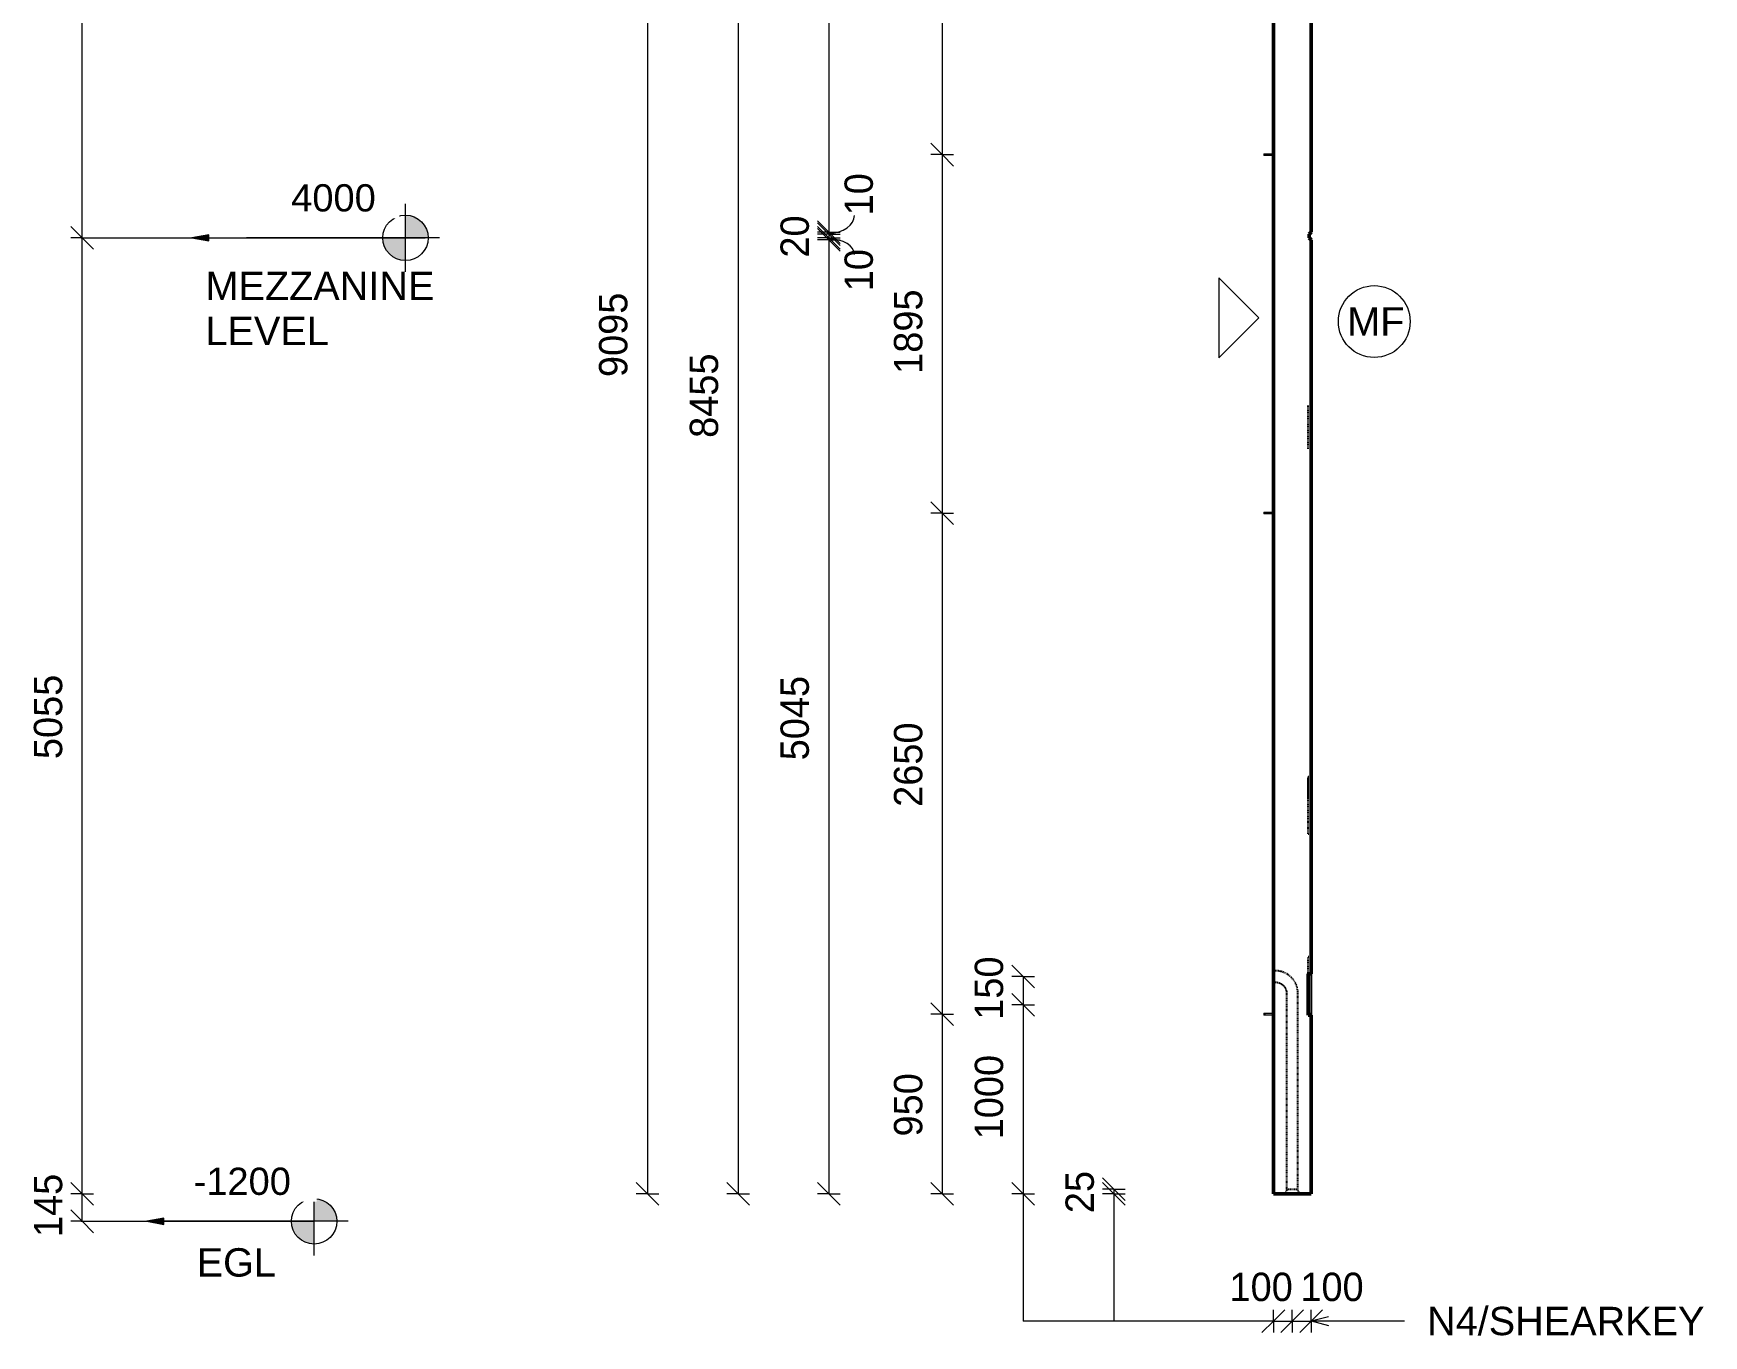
# Model space of a CAD drawing. Header units: millimetres. Extents: x -13510 to 6621, y -2503 to 13671.
# Drawn here: x -2213 to 6621, y -2144 to 4741 of the extents above; entities that cross this region are included whole.
import ezdxf

# ---------------------------------------------------------------- set-up
doc = ezdxf.new("R2010")
doc.units = ezdxf.units.MM
doc.linetypes.add('Dash', pattern=[6.36, 3.18, -3.18])
for name, color, linetype, lineweight in [('A-ANNO-DIMS', 211, 'Continuous', 9), ('A-ANNO-DIMS-60', 211, 'Continuous', 9), ('A-DETL-THIN', 151, 'Continuous', 18), ('A-GENM', 13, 'Continuous', 18), ('A-WALL', 113, 'Continuous', 25), ('A-WALL-HDLN', 110, 'Dash', 25), ('G-ANNO-DIMS', 111, 'Continuous', 9), ('G-ANNO-TEXT', 231, 'Continuous', 9)]:
    doc.layers.add(name, color=color, linetype=linetype, lineweight=lineweight)
doc.styles.add('Arial_1', font='arial.ttf', dxfattribs={"height": 150})
doc.styles.add('Arial_2', font='arial.ttf', dxfattribs={"height": 144})
doc.styles.add('Nirmala UI Semilight', font='NirmalaS.ttf', dxfattribs={"height": 150})
doc.dimstyles.new('Arrow_Filled_-_2_5_NI_UI', dxfattribs={"dimscale": 304.8, "dimtxt": 157.104592, "dimasz": 0.393701, "dimexe": 0.19685, "dimexo": 0.0625, "dimgap": 0.19685, "dimtad": 1, "dimdec": 0, "dimzin": 0, "dimdsep": 46, "dimtxsty": 'Nirmala UI Semilight', "dimblk1": 'OBLIQUE', "dimblk2": 'OBLIQUE', "dimsah": 1, "dimcen": 0.09, "dimazin": 0, "dimtfac": 1, "dimtdec": 4, "dimtix": 1, "dimtmove": 0, "dimatfit": 3, "dimfxl": 0.19685, "dimfxlon": 1, "dimtvp": 1, "dimtolj": 1, "dimtzin": 0, "dimarcsym": 2})
doc.dimstyles.new('Arrow_Filled_-_2_5_NI_UI_1', dxfattribs={"dimscale": 304.8, "dimtxt": 157.104592, "dimasz": 0.393701, "dimexe": 0.19685, "dimexo": 0.0625, "dimgap": 0.19685, "dimtad": 1, "dimdec": 0, "dimzin": 0, "dimdsep": 46, "dimtxsty": 'Nirmala UI Semilight', "dimblk1": 'OBLIQUE', "dimblk2": 'OBLIQUE', "dimsah": 1, "dimcen": 0.09, "dimazin": 0, "dimtfac": 1, "dimtdec": 4, "dimtix": 1, "dimtmove": 2, "dimatfit": 3, "dimfxl": 0.19685, "dimfxlon": 1, "dimtvp": 1, "dimtolj": 1, "dimtzin": 0, "dimarcsym": 2})
doc.dimstyles.new('Arrow_Filled_-_2_5_NI_UI_2', dxfattribs={"dimscale": 304.8, "dimtxt": 157.104592, "dimasz": 0.393701, "dimexe": 0.19685, "dimexo": 0.0625, "dimgap": 0.19685, "dimtad": 1, "dimdec": 0, "dimzin": 0, "dimdsep": 46, "dimtxsty": 'Nirmala UI Semilight', "dimblk1": 'OBLIQUE', "dimblk2": 'OBLIQUE', "dimsah": 1, "dimcen": 0.09, "dimazin": 0, "dimtfac": 1, "dimtdec": 4, "dimtix": 1, "dimtmove": 1, "dimatfit": 3, "dimfxl": 0.19685, "dimfxlon": 1, "dimtvp": 1, "dimtolj": 1, "dimtzin": 0, "dimarcsym": 2})

# ---------------------------------------------------------------- blocks, each defined once
blk = doc.blocks.new('RR spread anchor face based - RR-SA-2_5-150-1726819-Elevation Right')
at = {"layer": 'A-GENM'}
for p, q in [((17885.4, 6755), (17890.4, 6755)), ((17885.4, 6755), (17885.4, 6745)), ((17890.4, 6745), (17885.4, 6745)), ((17890.4, 6755), (17935.4, 6755)), ((17890.4, 6755), (17890.4, 6745)), ((17935.4, 6745), (17890.4, 6745))]:
    blk.add_line(p, q, dxfattribs=at)
blk = doc.blocks.new('Spot Elevations - M_Spot Elevation - Target Filled-10609-Elevation Front')
at = {"layer": 'G-ANNO-DIMS'}
h = blk.add_hatch(color=256, dxfattribs=at)
edge = h.paths.add_edge_path()
edge.add_line((-790.2, 7660), (-670.2, 7660))
edge.add_arc((-790.2, 7660), 120, 0, 90)
edge.add_line((-790.2, 7780), (-790.2, 7660))
h = blk.add_hatch(color=256, dxfattribs=at)
edge = h.paths.add_edge_path()
edge.add_line((-790.2, 7660), (-910.2, 7660))
edge.add_arc((-790.2, 7660), 120, 180, 270)
edge.add_line((-790.2, 7540), (-790.2, 7660))
for p, q in [((-790.2, 7480), (-790.2, 7840)), ((-610.2, 7660), (-1630.2, 7660))]:
    blk.add_line(p, q, dxfattribs=at)
blk.add_circle((-790.2, 7660), 120, dxfattribs=at)
blk = doc.blocks.new('DIMBLOCK79-Elevation Front')
at = {"layer": 'A-ANNO-DIMS-60'}
for p, q in [((-1955.1, -1395), (-2015.1, -1335)), ((-1955.1, -1395), (-2015.1, -1395)), ((-1955.1, -1540), (-1955.1, -1395)), ((-1955.1, -1395), (-1895.1, -1455)), ((-1955.1, -1395), (-1895.1, -1395)), ((-1955.1, -1540), (-2015.1, -1480)), ((-1955.1, -1540), (-2015.1, -1540)), ((-1955.1, -1540), (-1895.1, -1600)), ((-1955.1, -1540), (-1895.1, -1540))]:
    blk.add_line(p, q, dxfattribs=at)
at = {"layer": 'A-ANNO-DIMS-60', "color": 0, "insert": (-2210.8, -1623.2), "char_height": 150, "width": 373.623, "attachment_point": 1, "rotation": 90, "line_spacing_factor": 1.142579, "style": 'Nirmala UI Semilight'}
blk.add_mtext('145', dxfattribs=at)
blk = doc.blocks.new('_Oblique')
at = {"color": 0, "linetype": 'ByBlock', "lineweight": -2}
blk.add_line((-0.5, -0.5), (0.5, 0.5), dxfattribs=at)
blk = doc.blocks.new('DIMBLOCK80-Elevation Front')
at = {"layer": 'A-ANNO-DIMS-60'}
for p, q in [((-1955.1, 3660), (-2015.1, 3720)), ((-1955.1, 3660), (-2015.1, 3660)), ((-1955.1, -1395), (-1955.1, 3660)), ((-1955.1, 3660), (-1895.1, 3600)), ((-1955.1, 3660), (-1895.1, 3660)), ((-1955.1, -1395), (-2015.1, -1335)), ((-1955.1, -1395), (-2015.1, -1395)), ((-1955.1, -1395), (-1895.1, -1455)), ((-1955.1, -1395), (-1895.1, -1395))]:
    blk.add_line(p, q, dxfattribs=at)
at = {"layer": 'A-ANNO-DIMS-60', "color": 0, "insert": (-2210.8, 904), "char_height": 150, "width": 548.438, "attachment_point": 1, "rotation": 90, "line_spacing_factor": 1.142579, "style": 'Nirmala UI Semilight'}
blk.add_mtext('5055', dxfattribs=at)
blk = doc.blocks.new('DIMBLOCK81-Elevation Front')
at = {"layer": 'A-ANNO-DIMS-60'}
for p, q in [((-1955.1, 7660), (-2015.1, 7720)), ((-1955.1, 7660), (-2015.1, 7660)), ((-1955.1, 3660), (-1955.1, 7660)), ((-1955.1, 7660), (-1895.1, 7600)), ((-1955.1, 7660), (-1895.1, 7660)), ((-1955.1, 3660), (-2015.1, 3720)), ((-1955.1, 3660), (-2015.1, 3660)), ((-1955.1, 3660), (-1895.1, 3600)), ((-1955.1, 3660), (-1895.1, 3660))]:
    blk.add_line(p, q, dxfattribs=at)
at = {"layer": 'A-ANNO-DIMS-60', "color": 0, "insert": (-2210.8, 5430.1), "char_height": 150, "width": 551.866, "attachment_point": 1, "rotation": 90, "line_spacing_factor": 1.142579, "style": 'Nirmala UI Semilight'}
blk.add_mtext('4000', dxfattribs=at)
blk = doc.blocks.new('DIMBLOCK109-Elevation Right')
at = {"layer": 'A-ANNO-DIMS-60'}
for p, q in [((1034.2, 7700), (974.2, 7760)), ((1034.2, 7700), (974.2, 7700)), ((1034.2, 7700), (1034.2, -1395)), ((1034.2, 7700), (1094.2, 7640)), ((1034.2, 7700), (1094.2, 7700)), ((1034.2, -1395), (974.2, -1335)), ((1034.2, -1395), (974.2, -1395)), ((1034.2, -1395), (1094.2, -1455)), ((1034.2, -1395), (1094.2, -1395))]:
    blk.add_line(p, q, dxfattribs=at)
at = {"layer": 'A-ANNO-DIMS-60', "color": 0, "insert": (778.4, 2924), "char_height": 150, "width": 548.438, "attachment_point": 1, "rotation": 90, "line_spacing_factor": 1.142579, "style": 'Nirmala UI Semilight'}
blk.add_mtext('9095', dxfattribs=at)
blk = doc.blocks.new('DIMBLOCK110-Elevation Right')
at = {"layer": 'A-ANNO-DIMS-60'}
for p, q in [((3501.5, -1370), (3441.5, -1310)), ((3501.5, -1395), (3441.5, -1335)), ((3501.5, -1370), (3441.5, -1370)), ((3501.5, -1395), (3441.5, -1395)), ((3501.5, -1370), (3501.5, -1395)), ((3501.5, -1370), (3561.5, -1430)), ((3501.5, -1370), (3561.5, -1370)), ((3501.5, -1395), (3561.5, -1455)), ((3501.5, -1395), (3561.5, -1395))]:
    blk.add_line(p, q, dxfattribs=at)
at = {"layer": 'A-ANNO-DIMS-60', "color": 0, "insert": (3245.8, -1496.8), "char_height": 150, "width": 274.219, "attachment_point": 1, "rotation": 90, "line_spacing_factor": 1.142579, "style": 'Nirmala UI Semilight'}
blk.add_mtext('25', dxfattribs=at)
blk = doc.blocks.new('DIMBLOCK111-Elevation Right')
at = {"layer": 'A-ANNO-DIMS-60'}
for p, q in [((3021.5, -245), (2961.5, -185)), ((3021.5, -245), (2961.5, -245)), ((3021.5, -245), (3021.5, -395)), ((3021.5, -245), (3081.5, -305)), ((3021.5, -245), (3081.5, -245)), ((3021.5, -395), (2961.5, -335)), ((3021.5, -395), (2961.5, -395)), ((3021.5, -395), (3081.5, -455)), ((3021.5, -395), (3081.5, -395))]:
    blk.add_line(p, q, dxfattribs=at)
at = {"layer": 'A-ANNO-DIMS-60', "color": 0, "insert": (2765.8, -474.2), "char_height": 150, "width": 370.196, "attachment_point": 1, "rotation": 90, "line_spacing_factor": 1.142579, "style": 'Nirmala UI Semilight'}
blk.add_mtext('150', dxfattribs=at)
blk = doc.blocks.new('DIMBLOCK112-Elevation Right')
at = {"layer": 'A-ANNO-DIMS-60'}
for p, q in [((3021.5, -395), (2961.5, -335)), ((3021.5, -395), (2961.5, -395)), ((3021.5, -395), (3021.5, -1395)), ((3021.5, -395), (3081.5, -455)), ((3021.5, -395), (3081.5, -395)), ((3021.5, -1395), (2961.5, -1335)), ((3021.5, -1395), (2961.5, -1395)), ((3021.5, -1395), (3081.5, -1455)), ((3021.5, -1395), (3081.5, -1395))]:
    blk.add_line(p, q, dxfattribs=at)
at = {"layer": 'A-ANNO-DIMS-60', "color": 0, "insert": (2765.8, -1106.4), "char_height": 150, "width": 507.305, "attachment_point": 1, "rotation": 90, "line_spacing_factor": 1.142579, "style": 'Nirmala UI Semilight'}
blk.add_mtext('1000', dxfattribs=at)
blk = doc.blocks.new('DIMBLOCK114-Elevation Right')
at = {"layer": 'A-ANNO-DIMS-60'}
for p, q in [((2594.2, 6750), (2534.2, 6810)), ((2594.2, 6750), (2534.2, 6750)), ((2594.2, 6750), (2594.2, 4100)), ((2594.2, 6750), (2654.2, 6690)), ((2594.2, 6750), (2654.2, 6750)), ((2594.2, 4100), (2534.2, 4160)), ((2594.2, 4100), (2534.2, 4100)), ((2594.2, 4100), (2654.2, 4040)), ((2594.2, 4100), (2654.2, 4100))]:
    blk.add_line(p, q, dxfattribs=at)
at = {"layer": 'A-ANNO-DIMS-60', "color": 0, "insert": (2338.4, 5196.5), "char_height": 150, "width": 548.438, "attachment_point": 1, "rotation": 90, "line_spacing_factor": 1.142579, "style": 'Nirmala UI Semilight'}
blk.add_mtext('2650', dxfattribs=at)
blk = doc.blocks.new('DIMBLOCK115-Elevation Right')
at = {"layer": 'A-ANNO-DIMS-60'}
for p, q in [((2594.2, 4100), (2534.2, 4160)), ((2594.2, 4100), (2534.2, 4100)), ((2594.2, 4100), (2594.2, 2205)), ((2594.2, 4100), (2654.2, 4040)), ((2594.2, 4100), (2654.2, 4100)), ((2594.2, 2205), (2534.2, 2265)), ((2594.2, 2205), (2534.2, 2205)), ((2594.2, 2205), (2654.2, 2145)), ((2594.2, 2205), (2654.2, 2205))]:
    blk.add_line(p, q, dxfattribs=at)
at = {"layer": 'A-ANNO-DIMS-60', "color": 0, "insert": (2338.4, 2941.1), "char_height": 150, "width": 507.305, "attachment_point": 1, "rotation": 90, "line_spacing_factor": 1.142579, "style": 'Nirmala UI Semilight'}
blk.add_mtext('1895', dxfattribs=at)
blk = doc.blocks.new('DIMBLOCK116-Elevation Right')
at = {"layer": 'A-ANNO-DIMS-60'}
for p, q in [((2594.2, 2205), (2534.2, 2265)), ((2594.2, 2205), (2534.2, 2205)), ((2594.2, 2205), (2594.2, -445)), ((2594.2, 2205), (2654.2, 2145)), ((2594.2, 2205), (2654.2, 2205)), ((2594.2, -445), (2534.2, -385)), ((2594.2, -445), (2534.2, -445)), ((2594.2, -445), (2654.2, -505)), ((2594.2, -445), (2654.2, -445))]:
    blk.add_line(p, q, dxfattribs=at)
at = {"layer": 'A-ANNO-DIMS-60', "color": 0, "insert": (2338.4, 651.5), "char_height": 150, "width": 548.438, "attachment_point": 1, "rotation": 90, "line_spacing_factor": 1.142579, "style": 'Nirmala UI Semilight'}
blk.add_mtext('2650', dxfattribs=at)
blk = doc.blocks.new('DIMBLOCK117-Elevation Right')
at = {"layer": 'A-ANNO-DIMS-60'}
for p, q in [((2594.2, -445), (2534.2, -385)), ((2594.2, -445), (2534.2, -445)), ((2594.2, -445), (2594.2, -1395)), ((2594.2, -445), (2654.2, -505)), ((2594.2, -445), (2654.2, -445)), ((2594.2, -1395), (2534.2, -1335)), ((2594.2, -1395), (2534.2, -1395)), ((2594.2, -1395), (2654.2, -1455)), ((2594.2, -1395), (2654.2, -1395))]:
    blk.add_line(p, q, dxfattribs=at)
at = {"layer": 'A-ANNO-DIMS-60', "color": 0, "insert": (2338.4, -1091.4), "char_height": 150, "width": 411.328, "attachment_point": 1, "rotation": 90, "line_spacing_factor": 1.142579, "style": 'Nirmala UI Semilight'}
blk.add_mtext('950', dxfattribs=at)
blk = doc.blocks.new('DIMBLOCK123-Elevation Right')
at = {"layer": 'A-ANNO-DIMS-60'}
for p, q in [((1994.2, 7700), (1934.2, 7760)), ((1994.2, 7700), (1934.2, 7700)), ((1994.2, 7700), (1994.2, 3690)), ((1994.2, 7700), (2054.2, 7640)), ((1994.2, 7700), (2054.2, 7700)), ((1994.2, 3690), (1934.2, 3750)), ((1994.2, 3690), (1934.2, 3690)), ((1994.2, 3690), (2054.2, 3630)), ((1994.2, 3690), (2054.2, 3690))]:
    blk.add_line(p, q, dxfattribs=at)
at = {"layer": 'A-ANNO-DIMS-60', "color": 0, "insert": (1738.4, 5482.2), "char_height": 150, "width": 510.733, "attachment_point": 1, "rotation": 90, "line_spacing_factor": 1.142579, "style": 'Nirmala UI Semilight'}
blk.add_mtext('4010', dxfattribs=at)
blk = doc.blocks.new('DIMBLOCK124-Elevation Right')
at = {"layer": 'A-ANNO-DIMS-60'}
for p, q in [((1994.2, 3690), (1934.2, 3750)), ((1994.2, 3680), (1934.2, 3740)), ((1994.2, 3690), (1934.2, 3690)), ((1994.2, 3680), (1934.2, 3680)), ((1994.2, 3690), (1994.2, 3680)), ((1994.2, 3690), (2054.2, 3630)), ((1994.2, 3690), (2054.2, 3690)), ((1994.2, 3680), (2054.2, 3620)), ((1994.2, 3680), (2054.2, 3680))]:
    blk.add_line(p, q, dxfattribs=at)
blk.add_ellipse((1994.2, 3778.8), major_axis=(135.7, 0), ratio=0.691112, start_param=4.712389, end_param=6.283185, dxfattribs=at)
at = {"layer": 'A-ANNO-DIMS-60', "color": 0, "insert": (2077, 3778.8), "char_height": 150, "width": 233.086, "attachment_point": 1, "rotation": 90, "line_spacing_factor": 1.142579, "style": 'Nirmala UI Semilight'}
blk.add_mtext('10', dxfattribs=at)
blk = doc.blocks.new('DIMBLOCK125-Elevation Right')
at = {"layer": 'A-ANNO-DIMS-60'}
for p, q in [((1994.2, 3680), (1934.2, 3740)), ((1994.2, 3660), (1934.2, 3720)), ((1994.2, 3680), (1934.2, 3680)), ((1994.2, 3660), (1934.2, 3660)), ((1994.2, 3680), (1994.2, 3660)), ((1994.2, 3680), (2054.2, 3620)), ((1994.2, 3680), (2054.2, 3680)), ((1994.2, 3660), (2054.2, 3600)), ((1994.2, 3660), (2054.2, 3660))]:
    blk.add_line(p, q, dxfattribs=at)
at = {"layer": 'A-ANNO-DIMS-60', "color": 0, "insert": (1738.4, 3555.7), "char_height": 150, "width": 274.219, "attachment_point": 1, "rotation": 90, "line_spacing_factor": 1.142579, "style": 'Nirmala UI Semilight'}
blk.add_mtext('20', dxfattribs=at)
blk = doc.blocks.new('DIMBLOCK126-Elevation Right')
at = {"layer": 'A-ANNO-DIMS-60'}
for p, q in [((1994.2, 3660), (1934.2, 3720)), ((1994.2, 3650), (1934.2, 3710)), ((1994.2, 3660), (1934.2, 3660)), ((1994.2, 3650), (1934.2, 3650)), ((1994.2, 3660), (1994.2, 3650)), ((1994.2, 3660), (2054.2, 3600)), ((1994.2, 3660), (2054.2, 3660)), ((1994.2, 3650), (2054.2, 3590)), ((1994.2, 3650), (2054.2, 3650))]:
    blk.add_line(p, q, dxfattribs=at)
blk.add_ellipse((1994.2, 3572), major_axis=(135.7, 0), ratio=0.611867, start_param=0, end_param=1.570796, dxfattribs=at)
at = {"layer": 'A-ANNO-DIMS-60', "color": 0, "insert": (2077, 3377.7), "char_height": 150, "width": 233.086, "attachment_point": 1, "rotation": 90, "line_spacing_factor": 1.142579, "style": 'Nirmala UI Semilight'}
blk.add_mtext('10', dxfattribs=at)
blk = doc.blocks.new('DIMBLOCK127-Elevation Right')
at = {"layer": 'A-ANNO-DIMS-60'}
for p, q in [((1994.2, 3650), (1934.2, 3710)), ((1994.2, 3650), (1934.2, 3650)), ((1994.2, 3650), (1994.2, -1395)), ((1994.2, 3650), (2054.2, 3590)), ((1994.2, 3650), (2054.2, 3650)), ((1994.2, -1395), (1934.2, -1335)), ((1994.2, -1395), (1934.2, -1395)), ((1994.2, -1395), (2054.2, -1455)), ((1994.2, -1395), (2054.2, -1395))]:
    blk.add_line(p, q, dxfattribs=at)
at = {"layer": 'A-ANNO-DIMS-60', "color": 0, "insert": (1738.4, 897.6), "char_height": 150, "width": 551.866, "attachment_point": 1, "rotation": 90, "line_spacing_factor": 1.142579, "style": 'Nirmala UI Semilight'}
blk.add_mtext('5045', dxfattribs=at)
blk = doc.blocks.new('DIMBLOCK133-Elevation Right')
at = {"layer": 'A-ANNO-DIMS-60'}
for p, q in [((4345.1, -2067.3), (4405.1, -2007.3)), ((4345.1, -2067.3), (4345.1, -2007.3)), ((4445.1, -2067.3), (4505.1, -2007.3)), ((4445.1, -2067.3), (4445.1, -2007.3)), ((4345.1, -2067.3), (4285.1, -2127.3)), ((4345.1, -2067.3), (4445.1, -2067.3)), ((4345.1, -2067.3), (4345.1, -2127.3)), ((4445.1, -2067.3), (4385.1, -2127.3)), ((4445.1, -2067.3), (4445.1, -2127.3))]:
    blk.add_line(p, q, dxfattribs=at)
at = {"layer": 'A-ANNO-DIMS-60', "color": 0, "insert": (4113.3, -1811.6), "char_height": 150, "width": 370.196, "attachment_point": 1, "line_spacing_factor": 1.142579, "style": 'Nirmala UI Semilight'}
blk.add_mtext('100', dxfattribs=at)
blk = doc.blocks.new('DIMBLOCK134-Elevation Right')
at = {"layer": 'A-ANNO-DIMS-60'}
for p, q in [((4445.1, -2067.3), (4505.1, -2007.3)), ((4445.1, -2067.3), (4445.1, -2007.3)), ((4545.1, -2067.3), (4605.1, -2007.3)), ((4545.1, -2067.3), (4545.1, -2007.3)), ((4445.1, -2067.3), (4385.1, -2127.3)), ((4445.1, -2067.3), (4545.1, -2067.3)), ((4445.1, -2067.3), (4445.1, -2127.3)), ((4545.1, -2067.3), (4485.1, -2127.3)), ((4545.1, -2067.3), (4545.1, -2127.3))]:
    blk.add_line(p, q, dxfattribs=at)
at = {"layer": 'A-ANNO-DIMS-60', "color": 0, "insert": (4488.1, -1811.6), "char_height": 150, "width": 370.196, "attachment_point": 1, "line_spacing_factor": 1.142579, "style": 'Nirmala UI Semilight'}
blk.add_mtext('100', dxfattribs=at)
blk = doc.blocks.new('DIMBLOCK139-Elevation Right')
at = {"layer": 'A-ANNO-DIMS-60'}
for p, q in [((1514.2, 7060), (1454.2, 7120)), ((1514.2, 7060), (1454.2, 7060)), ((1514.2, 7060), (1514.2, -1395)), ((1514.2, 7060), (1574.2, 7000)), ((1514.2, 7060), (1574.2, 7060)), ((1514.2, -1395), (1454.2, -1335)), ((1514.2, -1395), (1454.2, -1395)), ((1514.2, -1395), (1574.2, -1455)), ((1514.2, -1395), (1574.2, -1395))]:
    blk.add_line(p, q, dxfattribs=at)
at = {"layer": 'A-ANNO-DIMS-60', "color": 0, "insert": (1258.4, 2602.6), "char_height": 150, "width": 551.866, "attachment_point": 1, "rotation": 90, "line_spacing_factor": 1.142579, "style": 'Nirmala UI Semilight'}
blk.add_mtext('8455', dxfattribs=at)

msp = doc.modelspace()

# ---------------------------------------------------------------- hatches: boundary and pattern name
at = {"layer": 'G-ANNO-DIMS'}
for points in [[(-1376, 3660), (-1286, 3644.1), (-1286, 3675.9)], [(-1612.4, -1540), (-1522.4, -1555.9), (-1522.4, -1524.1)]]:
    msp.add_hatch(color=256, dxfattribs=at).paths.add_polyline_path(points)

# ---------------------------------------------------------------- linework, layer by layer
at = {"layer": 'A-DETL-THIN'}
for p, q in [((-1961.2, 3660), (-141.2, 3660)), ((4056.9, 3449.6), (4056.9, 3025.4)), ((4269, 3237.5), (4056.9, 3449.6)), ((4056.9, 3025.4), (4269, 3237.5)), ((3021.5, -1395), (3021.5, -2067.3)), ((3501.5, -1395), (3501.5, -2067.3)), ((-1961.2, -1540), (-1061.2, -1540)), ((4345.1, -2067.3), (3021.5, -2067.3))]:
    msp.add_line(p, q, dxfattribs=at)
msp.add_circle((4878.9, 3217.6), 190, dxfattribs=at)
at = {"layer": 'A-WALL', "lineweight": 50}
for p, q in [((4545.1, 3690), (4545.1, 7660)), ((4345.1, 7060), (4345.1, -1395)), ((4535.1, 3680), (4545.1, 3690)), ((4535.1, 3660), (4535.1, 3680)), ((4545.1, 3650), (4535.1, 3660)), ((4545.1, -230.5), (4545.1, 3650)), ((4530.1, -450.2), (4530.1, -230.5)), ((4530.1, -230.5), (4545.1, -230.5)), ((4545.1, -450.2), (4530.1, -450.2)), ((4545.1, -1395), (4545.1, -450.2)), ((4345.1, -1395), (4545.1, -1395))]:
    msp.add_line(p, q, dxfattribs=at)
at = {"layer": 'A-WALL'}
msp.add_line((4545.1, -230.5), (4545.1, -450.2), dxfattribs=at)
at = {"layer": 'A-WALL-HDLN'}
for p, q in [((4530.1, 2544.4), (4530.1, 2774.8)), ((4545.1, 809.6), (4530.1, 809.6)), ((4530.1, 509.6), (4530.1, 809.6)), ((4530.1, 697.2), (4530.1, 805.8)), ((4530.1, 509.6), (4545.1, 509.6)), ((4545.1, -141.8), (4530.1, -141.8)), ((4530.1, -230), (4530.1, -141.8)), ((4355.1, -215), (4345.1, -215)), ((4345.1, -275), (4355.1, -275)), ((4415.1, -335), (4415.1, -1376.3)), ((4475.1, -1376.3), (4475.1, -335)), ((4530.1, -441.8), (4545.1, -441.8)), ((4415.1, -1376.3), (4407.6, -1395)), ((4417.6, -1370), (4472.6, -1370)), ((4475.1, -1376.3), (4482.6, -1395))]:
    msp.add_line(p, q, dxfattribs=at)
at = {"layer": 'A-WALL-HDLN', "flags": 128}
for points in [[(4475.1, -335), (4475, -330.2), (4474.7, -325.4), (4474.2, -320.6), (4473.6, -315.9), (4472.7, -311.2), (4471.6, -306.5), (4470.4, -301.8), (4469, -297.3), (4467.4, -292.7), (4465.6, -288.3), (4463.7, -283.9), (4461.5, -279.6), (4459.2, -275.4), (4456.8, -271.3), (4454.1, -267.2), (4451.3, -263.3), (4448.4, -259.5), (4445.3, -255.9), (4442.1, -252.3), (4438.7, -248.9), (4435.2, -245.6), (4431.5, -242.5), (4427.8, -239.5), (4423.9, -236.7), (4419.9, -234), (4415.8, -231.5), (4411.6, -229.2), (4407.4, -227), (4403, -225), (4398.6, -223.2), (4394.1, -221.5), (4389.5, -220), (4384.9, -218.8), (4380.2, -217.7), (4375.5, -216.7), (4370.7, -216), (4366, -215.5), (4361.2, -215.2), (4356.4, -215), (4355.1, -215)], [(4355.1, -275), (4357.5, -275), (4359.9, -275.2), (4362.3, -275.4), (4364.6, -275.8), (4367, -276.2), (4369.3, -276.7), (4371.7, -277.3), (4374, -278), (4376.2, -278.8), (4378.5, -279.7), (4380.6, -280.7), (4382.8, -281.8), (4384.9, -282.9), (4387, -284.2), (4389, -285.5), (4390.9, -286.9), (4392.8, -288.3), (4394.6, -289.9), (4396.4, -291.5), (4398.1, -293.2), (4399.8, -295), (4401.3, -296.8), (4402.8, -298.7), (4404.2, -300.6), (4405.6, -302.6), (4406.8, -304.6), (4408, -306.7), (4409.1, -308.9), (4410.1, -311), (4411, -313.3), (4411.8, -315.5), (4412.6, -317.8), (4413.2, -320.1), (4413.8, -322.4), (4414.2, -324.8), (4414.6, -327.2), (4414.8, -329.6), (4415, -332), (4415.1, -334.4), (4415.1, -335)], [(4417.6, -1370), (4416.5, -1372.7), (4415.7, -1374.7), (4415.2, -1375.9), (4415.1, -1376.2)], [(4475.1, -1376.2), (4474.9, -1375.9), (4474.5, -1374.7), (4473.7, -1372.7), (4472.6, -1370)]]:
    msp.add_lwpolyline(points, dxfattribs=at)
at = {"layer": 'G-ANNO-DIMS'}
for p, q in [((-1286, 3675.9), (-1376, 3660)), ((-1376, 3660), (-1286, 3644.1)), ((-1376, 3660), (-922.1, 3660)), ((-1286, 3644.1), (-1286, 3675.9)), ((-922.1, 3660), (-245.2, 3660)), ((-1522.4, -1524.1), (-1612.4, -1540)), ((-1612.4, -1540), (-1522.4, -1555.9)), ((-1612.4, -1540), (-1115.9, -1540)), ((-1522.4, -1555.9), (-1522.4, -1524.1)), ((-1115.9, -1540), (-728.3, -1540))]:
    msp.add_line(p, q, dxfattribs=at)
at = {"layer": 'G-ANNO-TEXT', "color": 7}
for q in [(4636, -2042.9), (4636, -2091.1), (5038.2, -2067)]:
    msp.add_line((4546, -2067), q, dxfattribs=at)

# ---------------------------------------------------------------- block references
at = {"layer": 'A-GENM'}
for p in [(-13590.3, -2650), (-13590.3, -4545), (-13590.3, -7195)]:
    msp.add_blockref('RR spread anchor face based - RR-SA-2_5-150-1726819-Elevation Right', p, dxfattribs=at)
at = {"layer": 'G-ANNO-DIMS'}
for p in [(545, -4000), (61.9, -9200)]:
    msp.add_blockref('Spot Elevations - M_Spot Elevation - Target Filled-10609-Elevation Front', p, dxfattribs=at)

# ---------------------------------------------------------------- texts
at = {"layer": 'G-ANNO-TEXT', "color": 7, "char_height": 150, "attachment_point": 1, "style": 'Arial_1'}
for s, insert, width in [('MEZZANINE ', (-1302.9, 3481), 1529.62), ('MF', (4736, 3293.3), 360.759), ('LEVEL', (-1302.9, 3242.9), 784.05), ('EGL ', (-1349.7, -1682.2), 577.215), ('N4/SHEARKEY', (5158.2, -1992), 1770.126)]:
    msp.add_mtext(s, dxfattribs=dict(at, insert=insert, width=width))

# ---------------------------------------------------------------- dimensions: what is measured, and where the dimension line sits
at = {"layer": 'A-ANNO-DIMS'}
for base, p1, p2, override, picture, middle in [((-1955.1, 7660), (-2015.1, 3660), (-2015.1, 7660), {"dimpost": '<>', "dimfxl": 4000}, 'DIMBLOCK81-Elevation Front', (-2092.7, 5660)), ((1034.2, -1395), (1094.2, 7700), (1094.2, -1395), {"dimpost": '<>', "dimfxl": 9095}, 'DIMBLOCK109-Elevation Right', (896.6, 3152.5)), ((1994.2, 3690), (2054.2, 7700), (2054.2, 3690), {"dimpost": '<>', "dimfxl": 4010}, 'DIMBLOCK123-Elevation Right', (1856.2, 5695)), ((1514.2, -1395), (1574.2, 7060), (1574.2, -1395), {"dimpost": '<>', "dimfxl": 8455}, 'DIMBLOCK139-Elevation Right', (1376.6, 2832.5)), ((2594.2, 4100), (2654.2, 6750), (2654.2, 4100), {"dimpost": '<>', "dimfxl": 2650}, 'DIMBLOCK114-Elevation Right', (2456.6, 5425)), ((2594.2, 2205), (2654.2, 4100), (2654.2, 2205), {"dimpost": '<>', "dimfxl": 1895}, 'DIMBLOCK115-Elevation Right', (2456.2, 3152.5)), ((1994.2, 3660), (2054.2, 3680), (2054.2, 3660), {"dimpost": '<>', "dimfxl": 20}, 'DIMBLOCK125-Elevation Right', (1856.6, 3670)), ((-1955.1, 3660), (-2015.1, -1395), (-2015.1, 3660), {"dimpost": '<>', "dimfxl": 5055}, 'DIMBLOCK80-Elevation Front', (-2092.7, 1132.5)), ((1994.2, -1395), (2054.2, 3650), (2054.2, -1395), {"dimpost": '<>', "dimfxl": 5045}, 'DIMBLOCK127-Elevation Right', (1856.6, 1127.5)), ((2594.2, -445), (2654.2, 2205), (2654.2, -445), {"dimpost": '<>', "dimfxl": 2650}, 'DIMBLOCK116-Elevation Right', (2456.6, 880)), ((3021.5, -395), (3081.5, -245), (3081.5, -395), {"dimpost": '<>', "dimfxl": 150}, 'DIMBLOCK111-Elevation Right', (2883.5, -320)), ((3021.5, -1395), (3081.5, -395), (3081.5, -1395), {"dimpost": '<>', "dimfxl": 1000}, 'DIMBLOCK112-Elevation Right', (2883.5, -895)), ((2594.2, -1395), (2654.2, -445), (2654.2, -1395), {"dimpost": '<>', "dimfxl": 950}, 'DIMBLOCK117-Elevation Right', (2456.6, -920)), ((3501.5, -1395), (3561.5, -1370), (3561.5, -1395), {"dimpost": '<>', "dimfxl": 25}, 'DIMBLOCK110-Elevation Right', (3364, -1382.5)), ((-1955.1, -1395), (-2015.1, -1540), (-2015.1, -1395), {"dimpost": '<>', "dimfxl": 145}, 'DIMBLOCK79-Elevation Front', (-2093.1, -1467.5))]:
    dim = msp.add_linear_dim(base=base, p1=p1, p2=p2, angle=90, dimstyle='Arrow_Filled_-_2_5_NI_UI', override=override, dxfattribs=at)
    dim.commit()
    dim.dimension.update_dxf_attribs({"geometry": picture, "text_midpoint": middle})
for base, p1, p2, picture, middle in [((1994.2, 3680), (2054.2, 3690), (2054.2, 3680), 'DIMBLOCK124-Elevation Right', (2177, 3895.3)), ((1994.2, 3650), (2054.2, 3660), (2054.2, 3650), 'DIMBLOCK126-Elevation Right', (2177, 3494.3))]:
    dim = msp.add_linear_dim(base=base, p1=p1, p2=p2, angle=90, dimstyle='Arrow_Filled_-_2_5_NI_UI_2', override={"dimpost": '<>', "dimfxl": 10}, dxfattribs=at)
    dim.commit()
    dim.dimension.update_dxf_attribs({"geometry": picture, "text_midpoint": middle, "dimtype": 160, "text_rotation": 90})
for base, p1, p2, picture, middle in [((4445.1, -2067.3), (4345.1, -2007.3), (4445.1, -2007.3), 'DIMBLOCK133-Elevation Right', (4298.4, -1911.6)), ((4545.1, -2067.3), (4445.1, -2007.3), (4545.1, -2007.3), 'DIMBLOCK134-Elevation Right', (4673.2, -1911.6))]:
    dim = msp.add_linear_dim(base=base, p1=p1, p2=p2, dimstyle='Arrow_Filled_-_2_5_NI_UI_1', override={"dimpost": '<>', "dimfxl": 100}, dxfattribs=at)
    dim.commit()
    dim.dimension.update_dxf_attribs({"geometry": picture, "text_midpoint": middle, "dimtype": 160})

# ---------------------------------------------------------------- next in the draw order: texts
at = {"layer": 'G-ANNO-DIMS', "char_height": 144, "attachment_point": 1, "line_spacing_factor": 0.941778, "style": 'Arial_2', "bg_fill": 3, "box_fill_scale": 1.25, "bg_fill_color": 256, "bg_fill_true_color": 13158600, "bg_fill_transparency": 0}
for s, insert, width in [('4000', (-849.6, 3943.7), 535.947), ('-1200', (-1365.7, -1256.3), 615.281)]:
    msp.add_mtext(s, dxfattribs=dict(at, insert=insert, width=width))

doc.saveas('drawing.dxf')
